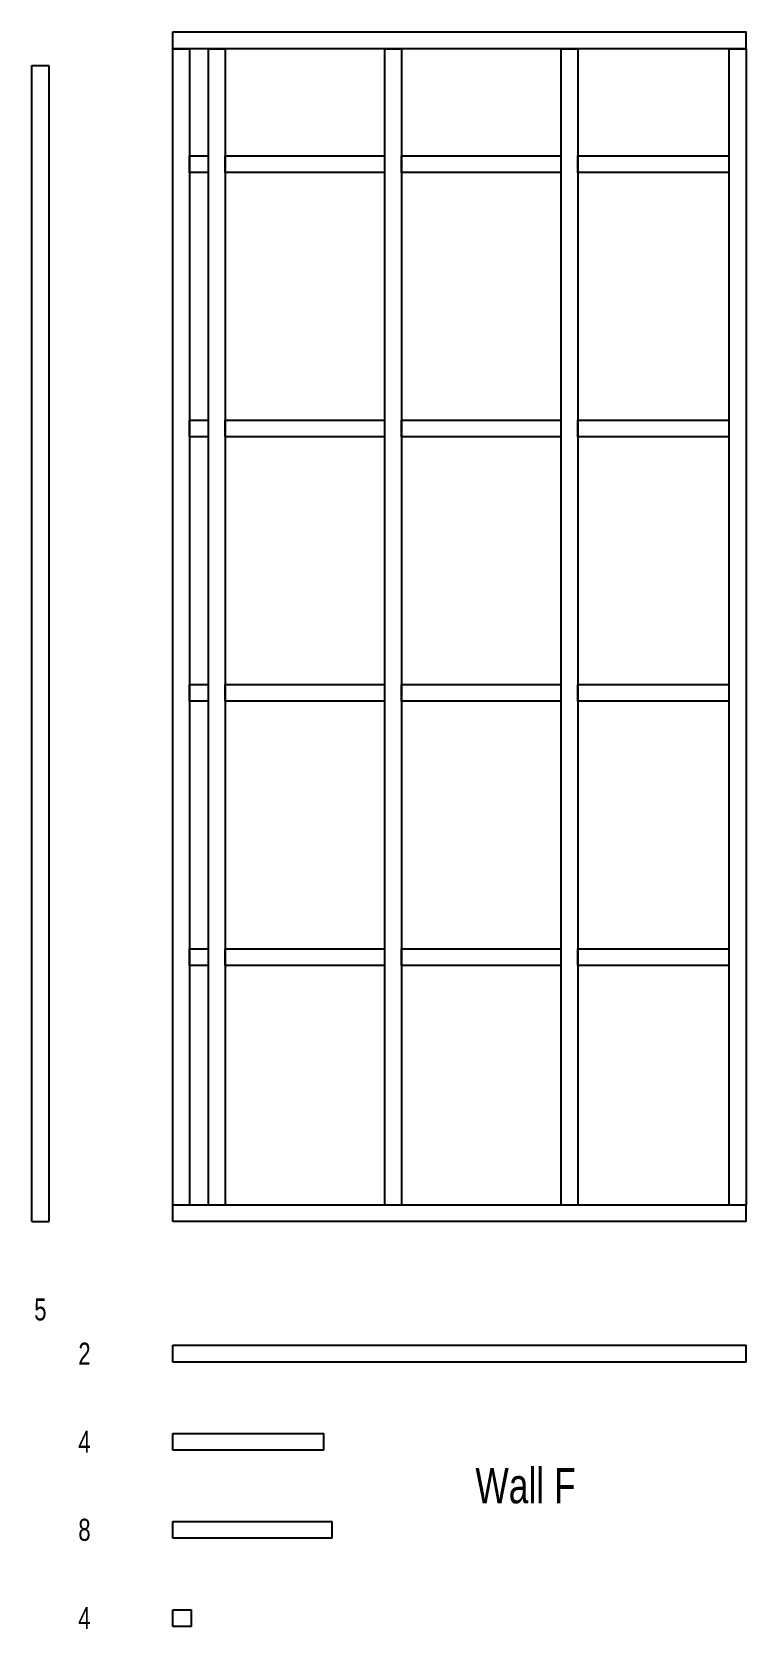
# Model space of a CAD drawing. Header units: millimetres. Extents: x -1619 to 0, y -925 to 2700.
import ezdxf

# ---------------------------------------------------------------- set-up
doc = ezdxf.new("R2010")
doc.units = ezdxf.units.MM
doc.layers.get('0').update_dxf_attribs({"linetype": 'CONTINUOUS', "lineweight": 25, "true_color": 0x000000})
doc.layers.add('dimensions', color=7, linetype='CONTINUOUS', lineweight=0, true_color=0x000000)
doc.layers.add('notes', color=7, linetype='CONTINUOUS', lineweight=0, true_color=0x000000)
doc.styles.get("Standard").update_dxf_attribs({"font": 'txt', "width": 0.75})

msp = doc.modelspace()

# ---------------------------------------------------------------- linework, layer by layer
for p, q in [((-1300, 2662), (-1300, 2700)), ((-1300, 2700), (0, 2700)), ((0, 2662), (0, 2700)), ((0, 2662), (-1300, 2662)), ((-1300, 2662), (-1262, 2662)), ((-1300, 38), (-1300, 2662)), ((-1262, 2662), (-1262, 38)), ((-1219, 2662), (-1181, 2662)), ((-1219, 38), (-1219, 2662)), ((-1181, 2662), (-1181, 38)), ((-819, 2662), (-781, 2662)), ((-819, 38), (-819, 2662)), ((-781, 2662), (-781, 38)), ((-419, 2662), (-381, 2662)), ((-419, 38), (-419, 2662)), ((-381, 2662), (-381, 38)), ((-38, 2662), (0, 2662)), ((-38, 38), (-38, 2662)), ((0, 2662), (0, 38)), ((-1619, 2624), (-1581, 2624)), ((-1619, 0), (-1619, 2624)), ((-1581, 2624), (-1581, 0)), ((-1262, 2381), (-1262, 2419)), ((-1262, 2419), (-1219, 2419)), ((-1219, 2381), (-1219, 2419)), ((-1181, 2381), (-1181, 2419)), ((-1181, 2419), (-819, 2419)), ((-819, 2381), (-819, 2419)), ((-781, 2381), (-781, 2419)), ((-781, 2419), (-419, 2419)), ((-419, 2381), (-419, 2419)), ((-381, 2381), (-381, 2419)), ((-381, 2419), (-38, 2419)), ((-38, 2381), (-38, 2419)), ((-1219, 2381), (-1262, 2381)), ((-819, 2381), (-1181, 2381)), ((-419, 2381), (-781, 2381)), ((-38, 2381), (-381, 2381)), ((-1262, 1781), (-1262, 1819)), ((-1262, 1819), (-1219, 1819)), ((-1219, 1781), (-1219, 1819)), ((-1181, 1781), (-1181, 1819)), ((-1181, 1819), (-819, 1819)), ((-819, 1781), (-819, 1819)), ((-781, 1781), (-781, 1819)), ((-781, 1819), (-419, 1819)), ((-419, 1781), (-419, 1819)), ((-381, 1781), (-381, 1819)), ((-381, 1819), (-38, 1819)), ((-38, 1781), (-38, 1819)), ((-1219, 1781), (-1262, 1781)), ((-819, 1781), (-1181, 1781)), ((-419, 1781), (-781, 1781)), ((-38, 1781), (-381, 1781)), ((-1262, 1181), (-1262, 1219)), ((-1262, 1219), (-1219, 1219)), ((-1219, 1181), (-1219, 1219)), ((-1181, 1181), (-1181, 1219)), ((-1181, 1219), (-819, 1219)), ((-819, 1181), (-819, 1219)), ((-781, 1181), (-781, 1219)), ((-781, 1219), (-419, 1219)), ((-419, 1181), (-419, 1219)), ((-381, 1181), (-381, 1219)), ((-381, 1219), (-38, 1219)), ((-38, 1181), (-38, 1219)), ((-1219, 1181), (-1262, 1181)), ((-819, 1181), (-1181, 1181)), ((-419, 1181), (-781, 1181)), ((-38, 1181), (-381, 1181)), ((-1262, 581), (-1262, 619)), ((-1262, 619), (-1219, 619)), ((-1219, 581), (-1219, 619)), ((-1181, 581), (-1181, 619)), ((-1181, 619), (-819, 619)), ((-819, 581), (-819, 619)), ((-781, 581), (-781, 619)), ((-781, 619), (-419, 619)), ((-419, 581), (-419, 619)), ((-381, 581), (-381, 619)), ((-381, 619), (-38, 619)), ((-38, 581), (-38, 619)), ((-1219, 581), (-1262, 581)), ((-819, 581), (-1181, 581)), ((-419, 581), (-781, 581)), ((-38, 581), (-381, 581)), ((-1300, 0), (-1300, 38)), ((-1300, 38), (0, 38)), ((-1300, 38), (-1262, 38)), ((-1219, 38), (-1181, 38)), ((-819, 38), (-781, 38)), ((-419, 38), (-381, 38)), ((-38, 38), (0, 38)), ((0, 0), (0, 38)), ((-1619, 0), (-1581, 0)), ((0, 0), (-1300, 0)), ((-1300, -319), (-1300, -281)), ((-1300, -281), (0, -281)), ((0, -319), (0, -281)), ((0, -319), (-1300, -319)), ((-1300, -519), (-1300, -481)), ((-1300, -481), (-957, -481)), ((-957, -519), (-957, -481)), ((-957, -519), (-1300, -519)), ((-1300, -719), (-1300, -681)), ((-1300, -681), (-938, -681)), ((-938, -719), (-938, -681)), ((-938, -719), (-1300, -719)), ((-1300, -919), (-1300, -881)), ((-1300, -881), (-1257, -881)), ((-1257, -919), (-1257, -881)), ((-1257, -919), (-1300, -919))]:
    msp.add_line(p, q)

# ---------------------------------------------------------------- texts
at = {"layer": 'dimensions', "char_height": 50, "width": 100, "attachment_point": 5}
for s, insert in [('5', (-1600, -200)), ('2', (-1500, -300)), ('4', (-1500, -500)), ('8', (-1500, -700)), ('4', (-1500, -900))]:
    msp.add_mtext(s, dxfattribs=dict(at, insert=insert))
at = {"layer": 'notes', "insert": (-500, -600), "char_height": 80, "width": 100, "attachment_point": 5}
msp.add_mtext('Wall\\~F', dxfattribs=at)

doc.saveas('drawing.dxf')
